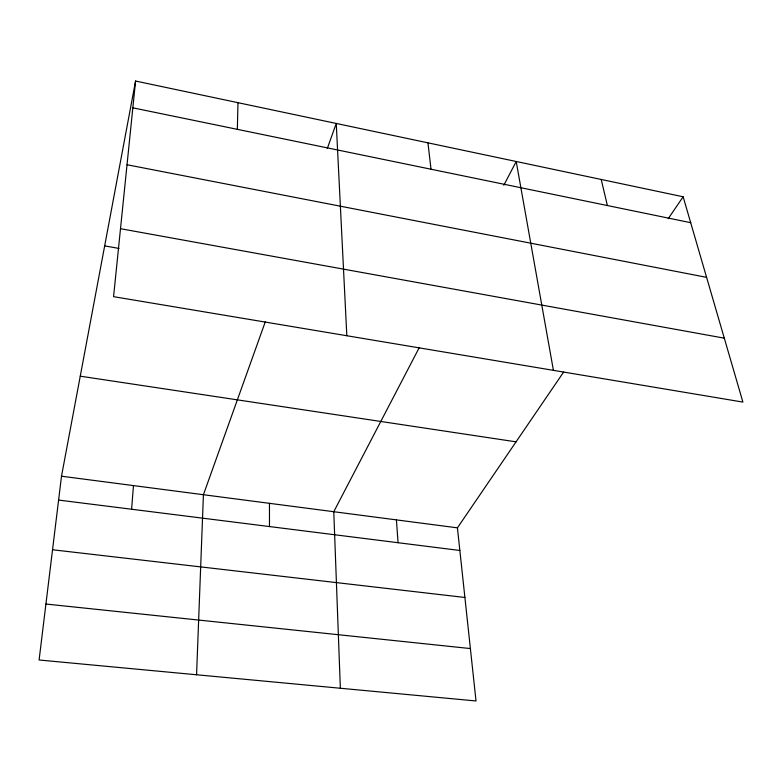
<?xml version="1.0" encoding="UTF-8"?>
<svg xmlns="http://www.w3.org/2000/svg" width="782" height="782" viewBox="0 0 782 782"><rect width="100%" height="100%" fill="white"/><g stroke="black" fill="none" stroke-linecap="round" stroke-linejoin="round"><path stroke-width="1.17" d="M237.347 129.343L237.972 102.686M196.565 674.758L203.418 494.723L265.323 321.705M131.591 509.238L133.468 485.593M135.569 81.035L113.566 296.661L742.9 402.085L683.145 196.781L135.569 81.035L61.504 476.209L39.1 659.998L476.013 700.965L457.421 527.84L563.607 372.095M327.287 148.521L336.25 123.458L346.827 335.732M419.299 347.54L333.777 511.711L340.356 688.238M503.833 185.256L516.208 161.493L553.412 370.336M668.17 218.745L683.145 196.781M45.923 604.036L470.383 648.561M52.541 549.756L464.899 597.468M58.591 500.069L459.855 550.479M61.504 476.209L457.421 527.84M80.253 376.181L516.052 441.84M104.671 245.89L119.05 248.441M120.496 228.706L724.298 338.166M127.026 164.748L706.596 277.356M132.842 107.828L690.692 222.694M601.211 179.459L607.379 205.539M427.95 142.842L431.009 169.225M396.406 519.883L398.067 542.718M269.467 503.334L269.477 526.56"/></g></svg>
